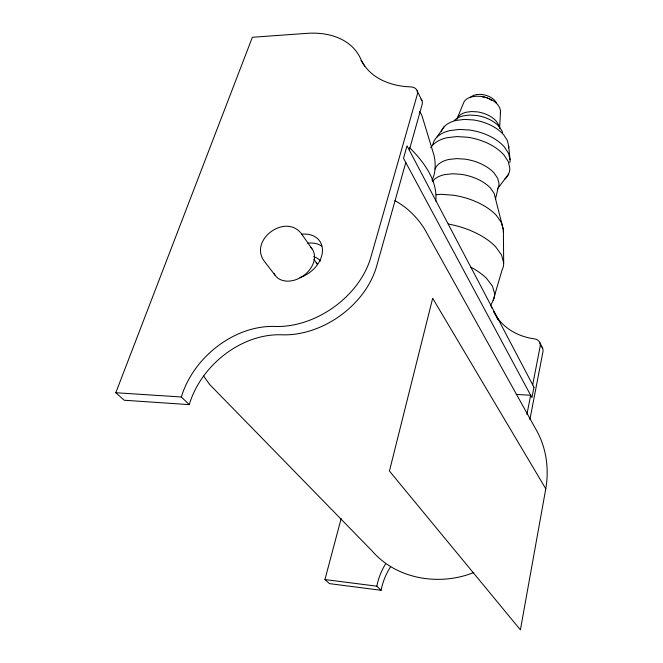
<?xml version="1.0" encoding="UTF-8"?>
<svg xmlns="http://www.w3.org/2000/svg" width="663" height="663" viewBox="0 0 663 663"><rect width="100%" height="100%" fill="white"/><g stroke="black" fill="none" stroke-linecap="round" stroke-linejoin="round"><path stroke-width="0.99" d="M499.595 128.614L500.54 111.127L499.803 107.936L497.822 104.771A19.451 12.025 13.7 0 0 481.156 96.45L476.274 96.201L471.791 96.806A18.465 11.42 13.7 0 0 463.536 102.989L456.873 119.183A21.307 12.912 13.8 0 1 466.346 112.213L471.526 111.55L477.161 111.848A22.451 13.591 13.7 0 1 496.446 121.395L498.742 124.992L499.173 126.807M545.773 488.797L432.674 298.292L389.438 471.061L520.397 629.85L545.773 488.797C549.295 468.55 546.262 447.102 535.861 429.234L424.535 228.934C417.168 217.257 407.09 207.254 394.916 200.665M435.79 201.113C437.812 180.286 423.591 161.54 409.535 147.634M529.886 419.522L542.939 351.788A8.105 6.837 -25.3 0 0 542.251 347.561M526.911 414.499L530.657 395.247L516.245 394.435M532.687 384.797L540.196 346.194A8.171 6.862 -25.4 0 0 534.237 338.818L530.773 338.279A66.118 53.695 -22.6 0 1 495.808 315.447M495.485 199.115L498.037 188.093A31.849 18.034 13.7 0 0 498.966 183.369L497.673 178.264L494.217 173.126A33.556 18.995 13.8 0 0 465.153 159.161L456.683 158.606L448.959 159.443A31.865 18.05 13.8 0 0 435.069 169.098M390.698 566.641A60.275 54.117 -53.2 0 0 381.092 590.294L329.511 583.631L324.936 579.553L341.163 518.541M405.806 162.51L376.642 266.17A80.463 59.794 -35.4 0 1 281.734 334.798A82.469 63.963 -42.9 0 0 189.253 404.629L124.196 400.237L115.801 392.736L252.371 37.269L306.696 33.374A85.917 57.25 -31.7 0 1 360.805 59.048A87.309 58.137 -25.5 0 0 405.872 86.604L410.248 86.861A10.881 7.558 -27.5 0 1 417.226 94.734L370.89 257.136A81.309 59.968 -35.3 0 1 274.905 326.453A83.397 64.245 -42.7 0 0 181.347 396.98L115.801 392.736M409.295 150.111L422.082 104.655A10.774 7.55 -27.4 0 0 420.988 99.069M490.496 305.825L493.164 300.331L502.04 270.056A54.291 27.697 13.8 0 0 503.673 262.846L503.383 229.829L494.15 193.405L490.653 188.309A33.813 18.755 13.8 0 0 461.332 174.352L452.812 173.756L445.03 174.551A32.106 17.835 13.8 0 0 432.475 181.455M432.027 180.096L432.889 178.223A17.445 6.58 88.8 0 0 433.619 153.982L422.389 117.069A14.545 5.569 88 0 0 419.331 111.633M436.619 137.465L444.276 126.608M497.407 188.914L508.554 174.162M473.722 572.559C439.644 586.183 396.665 579.479 372.109 550.961L209.541 384.366L203.624 376.004M436.13 194.731L440.862 194.292L453.368 195.22A49.219 26.238 13.9 0 1 496.446 215.458L501.518 222.71L503.383 229.829A46.717 24.929 13.8 0 1 503.316 231.76M324.936 579.553L376.849 586.191L381.092 590.294M181.347 396.98L189.253 404.629M300.704 232.812C284.709 213.925 249.794 239.633 263.667 260.377L275.07 275.244M313.93 259.374L317.328 264.172A17.893 13.351 -35.7 0 0 316.168 262.863M301.242 233.442L311.958 248.741M417.135 90.756L421.983 100.693M539.889 342.721L542.624 348.332M503.673 262.846L501.501 254.882L495.584 246.711A57.192 29.147 13.9 0 0 448.205 223.986M502.554 132.907L502.148 131.183L499.405 126.882A26.918 16.169 13.7 0 0 476.233 115.437L469.454 115.064L463.238 115.859A25.55 15.365 13.7 0 0 454.172 120.583M509.797 162.742A38.197 22.318 13.7 0 0 510.062 159.742L508.596 153.435L504.502 147.103A40.244 23.503 13.8 0 0 469.578 130.023L459.376 129.426L450.061 130.561A38.214 22.343 13.8 0 0 432.873 144.617M510.062 159.742L508.687 146.183L507.386 140.581L503.797 134.954A35.33 20.967 13.8 0 0 473.241 119.92L464.299 119.415L456.127 120.442A33.548 19.931 13.8 0 0 441.384 131.274M494.15 312.348A64.775 52.965 -32.1 0 1 495.849 315.513M497.863 319.541A65.637 53.521 -22.5 0 1 496.231 316.326M541.157 346.219A8.105 6.837 -25.3 0 1 541.754 346.857M495.344 314.668A66.118 53.695 -22.6 0 1 493.628 311.477M491.167 306.662A65.239 53.131 -32 0 1 492.045 308.229M376.849 586.191A60.756 54.407 -52.8 0 1 385.493 564.072M313.591 256.656A22.368 16.691 -35.7 0 1 320.494 260.998M310.499 247.1A22.708 16.757 -35.6 0 1 303.422 275.75A22.708 16.757 -35.6 0 1 273.985 273.33M301.441 234.23A27.084 19.956 -35.3 0 1 322.458 250.995A27.084 19.956 -35.3 0 1 299.867 277.631M360.987 60.598A85.113 57.2 -31.7 0 1 364.691 66.25M307.707 243.155A26.802 19.898 -35.4 0 1 321.679 246.006M470.017 97.701A14.644 9.108 13.7 0 1 484.214 94.875A14.644 9.108 13.7 0 1 496.579 103.329M500.548 111.127A18.456 11.412 13.7 0 1 500.325 113.158M482.15 96.715A13.683 8.495 13.7 0 1 491.855 100.519M470.945 267.247A55.791 27.158 13.9 0 1 486.609 278.452L492.46 286.151L494.664 293.61A52.965 25.799 13.9 0 1 493.173 300.331M508.687 146.183A33.523 19.915 13.7 0 1 508.604 147.982M504.667 179.3A39.937 23.089 13.7 0 0 509.797 168.129L508.256 161.598L503.979 155.026A42.076 24.316 13.8 0 0 467.407 137.224L456.724 136.578L446.995 137.73A39.962 23.122 13.8 0 0 430.726 147.849M533.955 387.209L531.941 397.634L403.518 158.258L407.041 145.827L533.955 387.209"/></g></svg>
